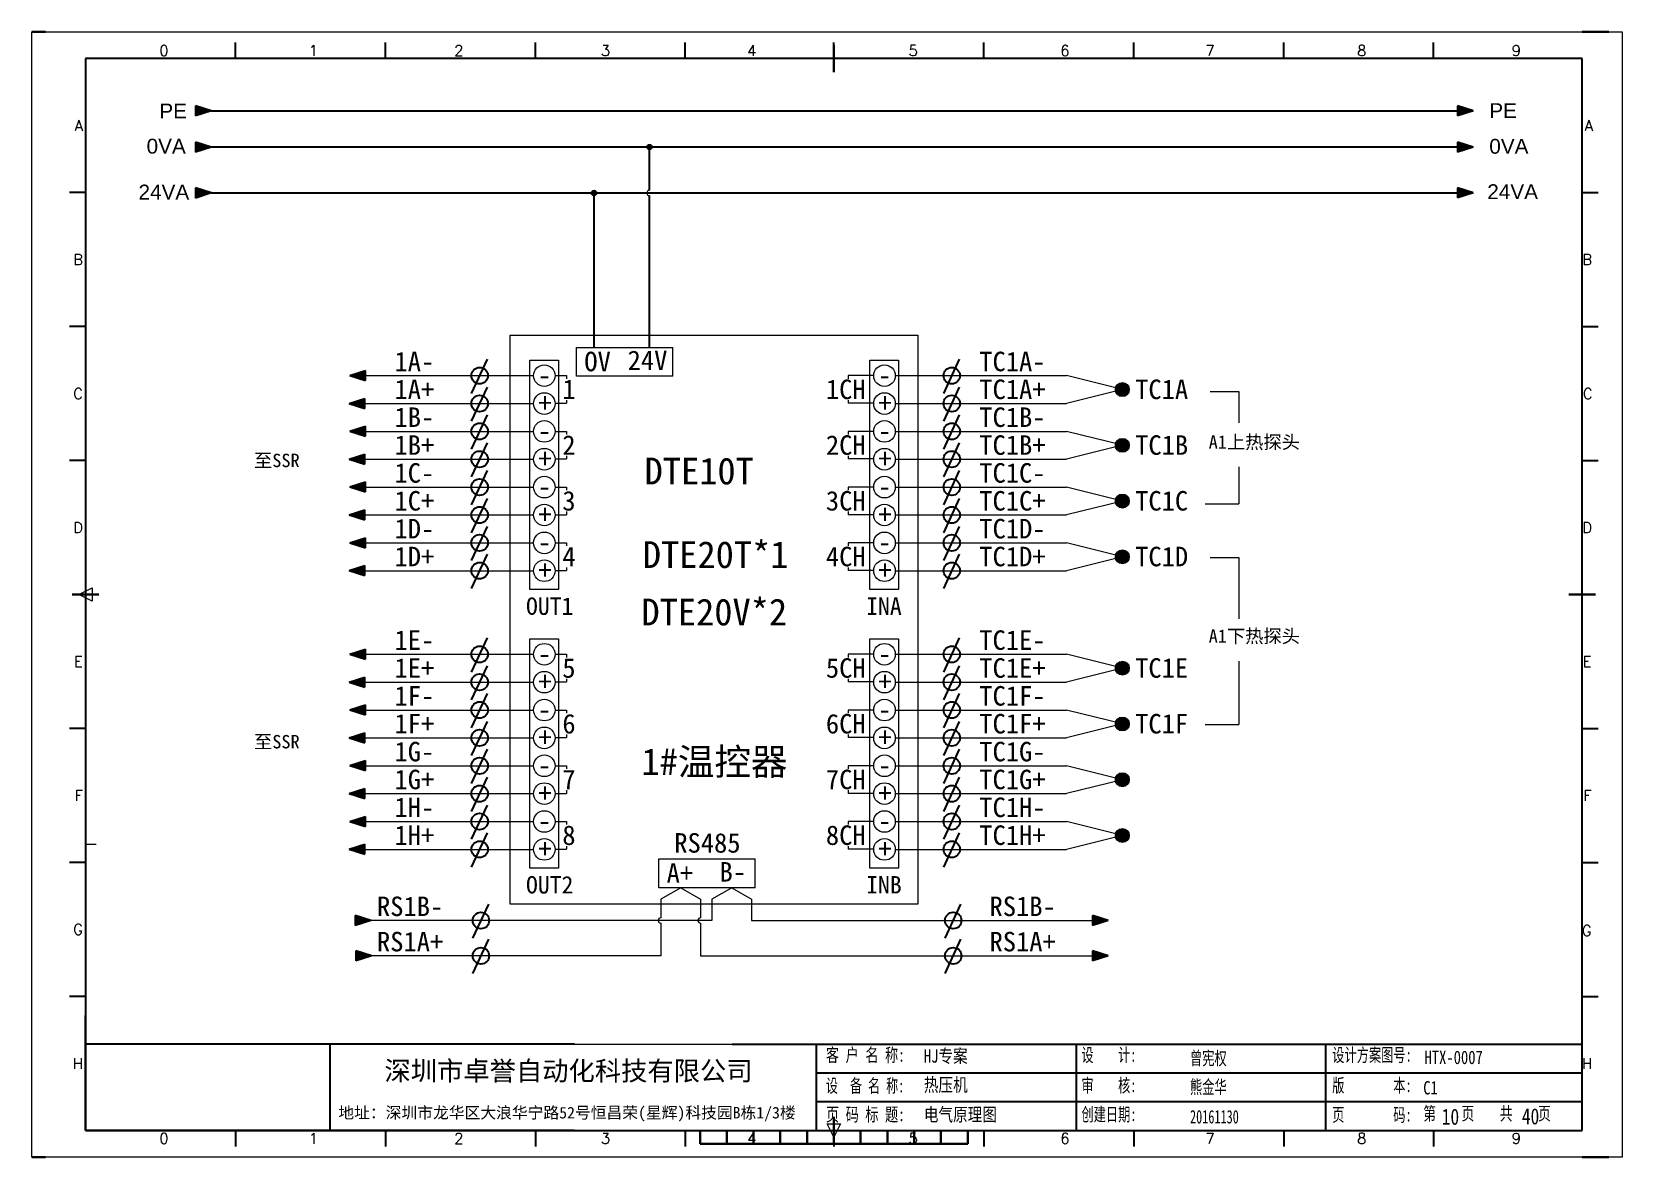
# Model space of a CAD drawing. Extents: x 35123 to 43919, y -4314 to -326.
# Drawn here: x 35597.2 to 35894.2, y -3263.9 to -3053.9 of the extents above; entities that cross this region are included whole.
import ezdxf
from ezdxf.enums import TextEntityAlignment as Align

# ---------------------------------------------------------------- set-up
doc = ezdxf.new("R2010")
doc.units = 0
doc.header["$MEASUREMENT"] = 0
doc.layers.add('AE_BOR', color=1, linetype='Continuous')
doc.layers.add('MISC', color=2, linetype='Continuous')
doc.styles.add('Standard0.67', font='', dxfattribs={"width": 0.67})
doc.styles.add('Standard_0.8', font='SimSun.ttf', dxfattribs={"width": 0.8})
doc.styles.add('WD', font='romans.shx', dxfattribs={"bigfont": 'gbcbig.shx'})
doc.styles.add('宋', font='SimSun.ttf', dxfattribs={"width": 0.7})
doc.styles.add('样式 0', font='')
doc.styles.add('样式 8', font='arial.ttf')
doc.styles.get('Standard0.67').set_extended_font_data('FangSong_GB2312')
doc.styles.get('样式 0').set_extended_font_data('KaiTi_GB2312')

# ---------------------------------------------------------------- blocks, each defined once
blk = doc.blocks.new('gb_a2_a')
for p, q in [((584, 410), (25, 410)), ((25, 410), (25, 10)), ((584, 10), (584, 410)), ((25, 10), (584, 10))]:
    blk.add_line(p, q)
at = {"lineweight": 9, "ltscale": 0.1}
blk.add_line((25, 116.86), (29, 116.86), dxfattribs=at)
at = {"layer": 'AE_BOR', "lineweight": 30}
for p, q in [((10, 420), (4.93, 420)), ((594, 420), (584, 420)), ((4.93, 0), (10, 0)), ((594, 0), (584, 0))]:
    blk.add_line(p, q, dxfattribs=at)
at = {"layer": 'AE_BOR', "color": 1, "lineweight": 15}
for p, q in [((4.93, 420), (598.93, 420)), ((4.93, 0), (4.93, 420)), ((598.93, 420), (598.93, 0)), ((22.5, 210), (27.5, 212.5)), ((27.5, 207.5), (22.5, 210)), ((27.5, 212.5), (27.5, 207.5)), ((304.5, 7.5), (302, 12.5)), ((302, 12.5), (307, 12.5)), ((307, 12.5), (304.5, 7.5)), ((598.93, 0), (4.93, 0))]:
    blk.add_line(p, q, dxfattribs=at)
at = {"layer": 'AE_BOR'}
for p, q in [((81, 410), (81, 416)), ((137, 410), (137, 416)), ((193, 410), (193, 416)), ((249, 410), (249, 416)), ((304.5, 410), (304.5, 416)), ((360.5, 410), (360.5, 416)), ((416.5, 410), (416.5, 416)), ((472.5, 410), (472.5, 416)), ((528.5, 410), (528.5, 416)), ((25, 360), (19, 360)), ((584, 360), (590, 360)), ((25, 310), (19, 310)), ((584, 310), (590, 310)), ((25, 260), (19, 260)), ((584, 260), (590, 260)), ((25, 160), (19, 160)), ((584, 160), (590, 160)), ((25, 110), (19, 110)), ((584, 110), (590, 110)), ((25, 60), (19, 60)), ((584, 60), (590, 60)), ((81, 10), (81, 4)), ((137, 10), (137, 4)), ((193, 10), (193, 4)), ((249, 10), (249, 4)), ((304.5, 10), (304.5, 4)), ((360.5, 10), (360.5, 4)), ((416.5, 10), (416.5, 4)), ((472.5, 10), (472.5, 4)), ((528.5, 10), (528.5, 4))]:
    blk.add_line(p, q, dxfattribs=at)
at = {"layer": 'AE_BOR', "color": 2, "lineweight": 30}
for p, q in [((304.5, 405), (304.5, 415)), ((20, 210), (30, 210)), ((579, 210), (589, 210)), ((304.5, 10), (304.5, 15)), ((304.5, 15), (304.5, 5)), ((254.5, 5), (254.5, 10)), ((264.5, 5), (264.5, 10)), ((274.5, 5), (274.5, 10)), ((284.5, 5), (284.5, 10)), ((294.5, 5), (294.5, 10)), ((304.5, 10), (304.5, 5)), ((314.5, 5), (314.5, 10)), ((324.5, 5), (324.5, 10)), ((334.5, 5), (334.5, 10)), ((344.5, 5), (344.5, 10)), ((354.5, 5), (354.5, 10)), ((254.5, 5), (354.5, 5))]:
    blk.add_line(p, q, dxfattribs=at)
at = {"layer": 'AE_BOR', "style": 'WD'}
for s, p in [('0', (54.27, 411)), ('1', (110.12, 411)), ('2', (164.42, 411)), ('3', (219.22, 411)), ('4', (273.82, 411)), ('5', (334.12, 411)), ('6', (390.81, 411)), ('7', (445.01, 411)), ('8', (501.67, 411)), ('9', (559.4, 411)), ('0', (54.27, 5)), ('1', (110.12, 5)), ('2', (164.42, 5)), ('3', (219.22, 5)), ('4', (273.82, 5)), ('5', (334.12, 5)), ('6', (390.81, 5)), ('7', (445.01, 5)), ('8', (501.67, 5)), ('9', (559.4, 5))]:
    blk.add_text(s, height=4, dxfattribs=at).set_placement(p, align=Align.CENTER)
for s, p in [('A', (24, 385)), ('A', (588.05, 385)), ('B', (24, 335)), ('B', (587.67, 335)), ('C', (24, 285)), ('C', (587.86, 285)), ('D', (24, 235)), ('D', (587.67, 235)), ('E', (24, 185)), ('E', (587.48, 185)), ('F', (24, 135)), ('F', (587.48, 135)), ('F', (587.48, 135)), ('G', (24, 85)), ('G', (587.48, 84.56)), ('H', (24, 35)), ('H', (587.67, 35))]:
    blk.add_text(s, height=4, dxfattribs=at).set_placement(p, align=Align.MIDDLE_RIGHT)

msp = doc.modelspace()

# ---------------------------------------------------------------- hatches: boundary and pattern name
for points in [[(35630.681, -3075.379), (35627.763, -3074.443), (35627.763, -3076.314)], [(35866.385, -3075.375), (35863.467, -3074.439), (35863.467, -3076.31)], [(35630.681, -3083.944), (35627.763, -3083.009), (35627.763, -3084.88)], [(35866.385, -3083.94), (35863.467, -3083.005), (35863.467, -3084.876)], [(35656.605, -3118.005), (35659.524, -3118.94), (35659.524, -3117.07)], [(35656.45, -3123.205), (35659.368, -3124.14), (35659.368, -3122.27)], [(35656.605, -3128.405), (35659.524, -3129.34), (35659.524, -3127.47)], [(35656.45, -3133.605), (35659.368, -3134.54), (35659.368, -3132.67)], [(35656.605, -3138.805), (35659.524, -3139.74), (35659.524, -3137.87)], [(35656.45, -3144.005), (35659.368, -3144.94), (35659.368, -3143.07)], [(35656.605, -3149.205), (35659.524, -3150.14), (35659.524, -3148.27)], [(35656.45, -3154.405), (35659.368, -3155.34), (35659.368, -3153.47)], [(35656.605, -3170.005), (35659.524, -3170.94), (35659.524, -3169.07)], [(35656.45, -3175.205), (35659.368, -3176.14), (35659.368, -3174.27)], [(35656.605, -3180.405), (35659.524, -3181.34), (35659.524, -3179.47)], [(35656.45, -3185.605), (35659.368, -3186.54), (35659.368, -3184.67)], [(35656.605, -3190.805), (35659.524, -3191.74), (35659.524, -3189.87)], [(35656.45, -3196.005), (35659.368, -3196.94), (35659.368, -3195.07)], [(35656.605, -3201.205), (35659.524, -3202.14), (35659.524, -3200.27)], [(35656.45, -3206.405), (35659.368, -3207.34), (35659.368, -3205.47)], [(35660.496, -3219.713), (35657.577, -3218.777), (35657.577, -3220.648)], [(35798.208, -3219.713), (35795.289, -3218.777), (35795.289, -3220.648)], [(35660.606, -3226.298), (35657.688, -3225.363), (35657.688, -3227.234)], [(35798.208, -3226.294), (35795.289, -3225.359), (35795.289, -3227.229)]]:
    msp.add_hatch(color=0).paths.add_polyline_path(points)
at = {"lineweight": 0}
h = msp.add_hatch(color=0, dxfattribs=at)
edge = h.paths.add_edge_path()
edge.add_arc((35712.545, -3075.375), 0.5, 0, 360)
h = msp.add_hatch(color=0, dxfattribs=at)
edge = h.paths.add_edge_path()
edge.add_arc((35702.188, -3083.94), 0.5, 0, 360)
h = msp.add_hatch(color=0, dxfattribs=at)
edge = h.paths.add_edge_path()
edge.add_arc((35800.852, -3120.63), 1.3, 0, 360)
h = msp.add_hatch(color=0, dxfattribs=at)
edge = h.paths.add_edge_path()
edge.add_arc((35800.852, -3131.03), 1.3, 0, 360)
h = msp.add_hatch(color=0, dxfattribs=at)
edge = h.paths.add_edge_path()
edge.add_arc((35800.852, -3141.43), 1.3, 0, 360)
h = msp.add_hatch(color=0, dxfattribs=at)
edge = h.paths.add_edge_path()
edge.add_arc((35800.852, -3151.83), 1.3, 0, 360)
h = msp.add_hatch(color=0, dxfattribs=at)
edge = h.paths.add_edge_path()
edge.add_arc((35800.852, -3172.63), 1.3, 0, 360)
h = msp.add_hatch(color=0, dxfattribs=at)
edge = h.paths.add_edge_path()
edge.add_arc((35800.852, -3183.03), 1.3, 0, 360)
h = msp.add_hatch(color=0, dxfattribs=at)
edge = h.paths.add_edge_path()
edge.add_arc((35800.852, -3193.43), 1.3, 0, 360)
h = msp.add_hatch(color=0, dxfattribs=at)
edge = h.paths.add_edge_path()
edge.add_arc((35800.852, -3203.83), 1.3, 0, 360)
at = {"layer": 'MISC'}
for points in [[(35630.681, -3068.614), (35627.763, -3067.679), (35627.763, -3069.549)], [(35866.385, -3068.61), (35863.467, -3067.675), (35863.467, -3069.545)]]:
    msp.add_hatch(color=0, dxfattribs=at).paths.add_polyline_path(points)

# ---------------------------------------------------------------- linework, layer by layer
at = {"color": 0}
for p, q in [((35630.681, -3075.379), (35627.763, -3074.443)), ((35627.763, -3074.443), (35627.763, -3076.314)), ((35630.681, -3075.379), (35627.763, -3076.314)), ((35866.385, -3075.375), (35630.669, -3075.375)), ((35866.385, -3075.375), (35863.467, -3074.439)), ((35863.467, -3074.439), (35863.467, -3076.31)), ((35866.385, -3075.375), (35863.467, -3076.31)), ((35630.681, -3083.944), (35627.763, -3083.009)), ((35627.763, -3083.009), (35627.763, -3084.88)), ((35630.681, -3083.944), (35627.763, -3084.88)), ((35630.669, -3083.94), (35866.385, -3083.94)), ((35866.385, -3083.94), (35863.467, -3083.005)), ((35863.467, -3083.005), (35863.467, -3084.876)), ((35866.385, -3083.94), (35863.467, -3084.876)), ((35679.321, -3121.342), (35682.274, -3114.954)), ((35767.505, -3121.342), (35770.457, -3114.954)), ((35656.605, -3118.005), (35659.524, -3117.07)), ((35656.605, -3118.005), (35659.524, -3118.94)), ((35659.524, -3118.94), (35659.524, -3117.07)), ((35679.321, -3126.542), (35682.274, -3120.154)), ((35767.505, -3126.542), (35770.457, -3120.154)), ((35656.45, -3123.205), (35659.368, -3122.27)), ((35656.45, -3123.205), (35659.368, -3124.14)), ((35659.368, -3124.14), (35659.368, -3122.27)), ((35679.321, -3131.742), (35682.274, -3125.354)), ((35767.505, -3131.742), (35770.457, -3125.354)), ((35656.605, -3128.405), (35659.524, -3127.47)), ((35656.605, -3128.405), (35659.524, -3129.34)), ((35659.524, -3129.34), (35659.524, -3127.47)), ((35656.45, -3133.605), (35659.368, -3132.67)), ((35659.368, -3134.54), (35659.368, -3132.67)), ((35679.321, -3136.942), (35682.274, -3130.554)), ((35767.505, -3136.942), (35770.457, -3130.554)), ((35656.45, -3133.605), (35659.368, -3134.54)), ((35679.321, -3142.142), (35682.274, -3135.754)), ((35767.505, -3142.142), (35770.457, -3135.754)), ((35656.605, -3138.805), (35659.524, -3137.87)), ((35656.605, -3138.805), (35659.524, -3139.74)), ((35659.524, -3139.74), (35659.524, -3137.87)), ((35679.321, -3147.342), (35682.274, -3140.954)), ((35767.505, -3147.342), (35770.457, -3140.954)), ((35656.45, -3144.005), (35659.368, -3143.07)), ((35656.45, -3144.005), (35659.368, -3144.94)), ((35659.368, -3144.94), (35659.368, -3143.07)), ((35679.321, -3152.542), (35682.274, -3146.154)), ((35767.505, -3152.542), (35770.457, -3146.154)), ((35656.605, -3149.205), (35659.524, -3148.27)), ((35656.605, -3149.205), (35659.524, -3150.14)), ((35659.524, -3150.14), (35659.524, -3148.27)), ((35656.45, -3154.405), (35659.368, -3153.47)), ((35659.368, -3155.34), (35659.368, -3153.47)), ((35679.321, -3157.742), (35682.274, -3151.354)), ((35767.505, -3157.742), (35770.457, -3151.354)), ((35656.45, -3154.405), (35659.368, -3155.34)), ((35679.321, -3173.342), (35682.274, -3166.954)), ((35767.505, -3173.342), (35770.457, -3166.954)), ((35656.605, -3170.005), (35659.524, -3169.07)), ((35656.605, -3170.005), (35659.524, -3170.94)), ((35659.524, -3170.94), (35659.524, -3169.07)), ((35656.45, -3175.205), (35659.368, -3174.27)), ((35659.368, -3176.14), (35659.368, -3174.27)), ((35679.321, -3178.542), (35682.274, -3172.154)), ((35767.505, -3178.542), (35770.457, -3172.154)), ((35656.45, -3175.205), (35659.368, -3176.14)), ((35679.321, -3183.742), (35682.274, -3177.354)), ((35767.505, -3183.742), (35770.457, -3177.354)), ((35656.605, -3180.405), (35659.524, -3179.47)), ((35656.605, -3180.405), (35659.524, -3181.34)), ((35659.524, -3181.34), (35659.524, -3179.47)), ((35679.321, -3188.942), (35682.274, -3182.554)), ((35767.505, -3188.942), (35770.457, -3182.554)), ((35656.45, -3185.605), (35659.368, -3184.67)), ((35656.45, -3185.605), (35659.368, -3186.54)), ((35659.368, -3186.54), (35659.368, -3184.67)), ((35679.321, -3194.142), (35682.274, -3187.754)), ((35767.505, -3194.142), (35770.457, -3187.754)), ((35656.605, -3190.805), (35659.524, -3189.87)), ((35656.605, -3190.805), (35659.524, -3191.74)), ((35659.524, -3191.74), (35659.524, -3189.87)), ((35656.45, -3196.005), (35659.368, -3195.07)), ((35659.368, -3196.94), (35659.368, -3195.07)), ((35679.321, -3199.342), (35682.274, -3192.954)), ((35767.505, -3199.342), (35770.457, -3192.954)), ((35656.45, -3196.005), (35659.368, -3196.94)), ((35679.321, -3204.542), (35682.274, -3198.154)), ((35767.505, -3204.542), (35770.457, -3198.154)), ((35656.605, -3201.205), (35659.524, -3200.27)), ((35656.605, -3201.205), (35659.524, -3202.14)), ((35659.524, -3202.14), (35659.524, -3200.27)), ((35679.321, -3209.742), (35682.274, -3203.354)), ((35767.505, -3209.742), (35770.457, -3203.354)), ((35656.45, -3206.405), (35659.368, -3205.47)), ((35656.45, -3206.405), (35659.368, -3207.34)), ((35659.368, -3207.34), (35659.368, -3205.47)), ((35660.496, -3219.713), (35657.577, -3218.777)), ((35657.577, -3218.777), (35657.577, -3220.648)), ((35679.566, -3223.021), (35682.518, -3216.633)), ((35767.759, -3223.021), (35770.712, -3216.633)), ((35798.208, -3219.713), (35795.289, -3218.777)), ((35795.289, -3218.777), (35795.289, -3220.648)), ((35660.496, -3219.713), (35657.577, -3220.648)), ((35798.208, -3219.713), (35795.289, -3220.648)), ((35660.606, -3226.298), (35657.688, -3225.363)), ((35657.688, -3225.363), (35657.688, -3227.234)), ((35679.566, -3229.606), (35682.518, -3223.219)), ((35767.759, -3229.606), (35770.712, -3223.219)), ((35798.208, -3226.294), (35795.289, -3225.359)), ((35795.289, -3225.359), (35795.289, -3227.229)), ((35660.606, -3226.298), (35657.688, -3227.234)), ((35798.208, -3226.294), (35795.289, -3227.229))]:
    msp.add_line(p, q, dxfattribs=at)
at = {"color": 0, "ltscale": 2}
for p, q in [((35712.545, -3083.44), (35712.545, -3075.375)), ((35702.188, -3112.768), (35702.188, -3083.94)), ((35712.545, -3112.768), (35712.545, -3084.44))]:
    msp.add_line(p, q, dxfattribs=at)
at = {"color": 0, "lineweight": 0}
for p, q in [((35686.555, -3110.48), (35762.676, -3110.48)), ((35686.555, -3216.628), (35686.555, -3110.48)), ((35762.676, -3110.48), (35762.676, -3216.628)), ((35690.173, -3115.112), (35695.55, -3115.112)), ((35690.173, -3157.923), (35690.173, -3115.112)), ((35695.55, -3115.112), (35695.55, -3157.923)), ((35698.918, -3118.146), (35698.918, -3112.768)), ((35698.918, -3112.768), (35716.918, -3112.768)), ((35716.918, -3118.146), (35716.918, -3112.768)), ((35753.7, -3115.112), (35759.077, -3115.112)), ((35753.7, -3157.923), (35753.7, -3115.112)), ((35759.077, -3115.112), (35759.077, -3157.923)), ((35656.683, -3118.03), (35690.892, -3118.03)), ((35694.931, -3118.03), (35697.069, -3118.03)), ((35697.069, -3118.03), (35697.069, -3118.596)), ((35716.918, -3118.146), (35698.918, -3118.146)), ((35754.419, -3118.03), (35749.681, -3118.03)), ((35749.681, -3118.03), (35749.681, -3118.596)), ((35758.458, -3118.03), (35790.452, -3118.03)), ((35800.852, -3120.63), (35790.452, -3118.03)), ((35800.852, -3120.63), (35790.452, -3123.23)), ((35817.245, -3120.961), (35822.601, -3120.961)), ((35822.601, -3120.961), (35822.601, -3126.82)), ((35656.527, -3123.23), (35690.892, -3123.23)), ((35694.931, -3123.175), (35697.069, -3123.175)), ((35697.069, -3122.608), (35697.069, -3123.175)), ((35749.681, -3122.608), (35749.681, -3123.175)), ((35754.42, -3123.175), (35749.681, -3123.175)), ((35758.458, -3123.23), (35790.452, -3123.23)), ((35656.683, -3128.43), (35690.892, -3128.43)), ((35694.931, -3128.43), (35697.069, -3128.43)), ((35697.069, -3128.43), (35697.069, -3128.996)), ((35754.419, -3128.43), (35749.681, -3128.43)), ((35749.681, -3128.43), (35749.681, -3128.996)), ((35758.458, -3128.43), (35790.452, -3128.43)), ((35800.852, -3131.03), (35790.452, -3128.43)), ((35697.069, -3133.008), (35697.069, -3133.575)), ((35749.681, -3133.008), (35749.681, -3133.575)), ((35800.852, -3131.03), (35790.452, -3133.63)), ((35656.527, -3133.63), (35690.892, -3133.63)), ((35694.931, -3133.575), (35697.069, -3133.575)), ((35754.42, -3133.575), (35749.681, -3133.575)), ((35758.458, -3133.63), (35790.452, -3133.63)), ((35822.601, -3135.047), (35822.601, -3141.975)), ((35656.683, -3138.83), (35690.892, -3138.83)), ((35694.931, -3138.83), (35697.069, -3138.83)), ((35697.069, -3138.83), (35697.069, -3139.396)), ((35754.419, -3138.83), (35749.681, -3138.83)), ((35749.681, -3138.83), (35749.681, -3139.396)), ((35758.458, -3138.83), (35790.452, -3138.83)), ((35800.852, -3141.43), (35790.452, -3138.83)), ((35800.852, -3141.43), (35790.452, -3144.03)), ((35816.292, -3141.975), (35822.601, -3141.975)), ((35656.527, -3144.03), (35690.892, -3144.03)), ((35694.931, -3143.975), (35697.069, -3143.975)), ((35697.069, -3143.408), (35697.069, -3143.975)), ((35749.681, -3143.408), (35749.681, -3143.975)), ((35754.42, -3143.975), (35749.681, -3143.975)), ((35758.458, -3144.03), (35790.452, -3144.03)), ((35656.683, -3149.23), (35690.892, -3149.23)), ((35694.931, -3149.23), (35697.069, -3149.23)), ((35697.069, -3149.23), (35697.069, -3149.796)), ((35754.419, -3149.23), (35749.681, -3149.23)), ((35749.681, -3149.23), (35749.681, -3149.796)), ((35758.458, -3149.23), (35790.452, -3149.23)), ((35800.852, -3151.83), (35790.452, -3149.23)), ((35697.069, -3153.808), (35697.069, -3154.375)), ((35749.681, -3153.808), (35749.681, -3154.375)), ((35800.852, -3151.83), (35790.452, -3154.43)), ((35817.245, -3151.941), (35822.601, -3151.941)), ((35822.601, -3151.941), (35822.601, -3163.39)), ((35656.527, -3154.43), (35690.892, -3154.43)), ((35694.931, -3154.375), (35697.069, -3154.375)), ((35754.42, -3154.375), (35749.681, -3154.375)), ((35758.458, -3154.43), (35790.452, -3154.43)), ((35695.55, -3157.923), (35690.173, -3157.923)), ((35759.077, -3157.923), (35753.7, -3157.923)), ((35690.173, -3167.112), (35695.55, -3167.112)), ((35690.173, -3209.923), (35690.173, -3167.112)), ((35695.55, -3167.112), (35695.55, -3209.923)), ((35753.7, -3167.112), (35759.077, -3167.112)), ((35753.7, -3209.923), (35753.7, -3167.112)), ((35759.077, -3167.112), (35759.077, -3209.923)), ((35656.683, -3170.03), (35690.892, -3170.03)), ((35694.931, -3170.03), (35697.069, -3170.03)), ((35697.069, -3170.03), (35697.069, -3170.596)), ((35754.419, -3170.03), (35749.681, -3170.03)), ((35749.681, -3170.03), (35749.681, -3170.596)), ((35758.458, -3170.03), (35790.452, -3170.03)), ((35800.852, -3172.63), (35790.452, -3170.03)), ((35822.601, -3171.319), (35822.601, -3183.118)), ((35697.069, -3174.608), (35697.069, -3175.175)), ((35749.681, -3174.608), (35749.681, -3175.175)), ((35800.852, -3172.63), (35790.452, -3175.23)), ((35656.527, -3175.23), (35690.892, -3175.23)), ((35694.931, -3175.175), (35697.069, -3175.175)), ((35754.42, -3175.175), (35749.681, -3175.175)), ((35758.458, -3175.23), (35790.452, -3175.23)), ((35656.683, -3180.43), (35690.892, -3180.43)), ((35694.931, -3180.43), (35697.069, -3180.43)), ((35697.069, -3180.43), (35697.069, -3180.996)), ((35754.419, -3180.43), (35749.681, -3180.43)), ((35749.681, -3180.43), (35749.681, -3180.996)), ((35758.458, -3180.43), (35790.452, -3180.43)), ((35800.852, -3183.03), (35790.452, -3180.43)), ((35800.852, -3183.03), (35790.452, -3185.63)), ((35816.292, -3183.118), (35822.601, -3183.118)), ((35656.527, -3185.63), (35690.892, -3185.63)), ((35694.931, -3185.575), (35697.069, -3185.575)), ((35697.069, -3185.008), (35697.069, -3185.575)), ((35749.681, -3185.008), (35749.681, -3185.575)), ((35754.42, -3185.575), (35749.681, -3185.575)), ((35758.458, -3185.63), (35790.452, -3185.63)), ((35656.683, -3190.83), (35690.892, -3190.83)), ((35694.931, -3190.83), (35697.069, -3190.83)), ((35697.069, -3190.83), (35697.069, -3191.396)), ((35754.419, -3190.83), (35749.681, -3190.83)), ((35749.681, -3190.83), (35749.681, -3191.396)), ((35758.458, -3190.83), (35790.452, -3190.83)), ((35800.852, -3193.43), (35790.452, -3190.83)), ((35697.069, -3195.408), (35697.069, -3195.975)), ((35749.681, -3195.408), (35749.681, -3195.975)), ((35800.852, -3193.43), (35790.452, -3196.03)), ((35656.527, -3196.03), (35690.892, -3196.03)), ((35694.931, -3195.975), (35697.069, -3195.975)), ((35754.42, -3195.975), (35749.681, -3195.975)), ((35758.458, -3196.03), (35790.452, -3196.03)), ((35656.683, -3201.23), (35690.892, -3201.23)), ((35694.931, -3201.23), (35697.069, -3201.23)), ((35697.069, -3201.23), (35697.069, -3201.796)), ((35754.419, -3201.23), (35749.681, -3201.23)), ((35749.681, -3201.23), (35749.681, -3201.796)), ((35758.458, -3201.23), (35790.452, -3201.23)), ((35800.852, -3203.83), (35790.452, -3201.23)), ((35800.852, -3203.83), (35790.452, -3206.43)), ((35656.527, -3206.43), (35690.892, -3206.43)), ((35694.931, -3206.375), (35697.069, -3206.375)), ((35697.069, -3205.808), (35697.069, -3206.375)), ((35749.681, -3205.808), (35749.681, -3206.375)), ((35754.42, -3206.375), (35749.681, -3206.375)), ((35758.458, -3206.43), (35790.452, -3206.43)), ((35695.55, -3209.923), (35690.173, -3209.923)), ((35714.292, -3213.604), (35714.292, -3208.227)), ((35714.292, -3208.227), (35732.292, -3208.227)), ((35732.292, -3213.604), (35732.292, -3208.227)), ((35759.077, -3209.923), (35753.7, -3209.923)), ((35732.292, -3213.604), (35714.292, -3213.604)), ((35718.388, -3213.604), (35714.672, -3215.701)), ((35714.672, -3215.701), (35714.672, -3219.209)), ((35718.388, -3213.604), (35722.105, -3215.701)), ((35722.105, -3215.701), (35722.105, -3219.209)), ((35727.899, -3213.604), (35724.182, -3215.701)), ((35724.182, -3215.701), (35724.182, -3219.709)), ((35727.899, -3213.604), (35731.615, -3215.701)), ((35731.615, -3215.701), (35731.615, -3219.709)), ((35762.676, -3216.628), (35686.555, -3216.628)), ((35724.182, -3219.709), (35660.496, -3219.709)), ((35714.672, -3220.209), (35714.672, -3226.294)), ((35722.105, -3220.209), (35722.105, -3226.294)), ((35731.615, -3219.709), (35798.208, -3219.709)), ((35714.672, -3226.294), (35660.496, -3226.294)), ((35722.105, -3226.294), (35798.208, -3226.294))]:
    msp.add_line(p, q, dxfattribs=at)
at = {"ltscale": 2}
for p, q in [((35607.232, -3258.87), (35607.232, -3237.423)), ((35886.732, -3258.87), (35886.732, -3237.423)), ((35698.537, -3242.785), (35607.232, -3242.785)), ((35727.999, -3242.785), (35886.732, -3242.785)), ((35743.697, -3242.785), (35743.697, -3258.87)), ((35792.263, -3258.87), (35792.263, -3242.785)), ((35838.843, -3258.87), (35838.843, -3242.785)), ((35698.537, -3258.87), (35607.232, -3258.87)), ((35856.734, -3258.87), (35886.732, -3258.87))]:
    msp.add_line(p, q, dxfattribs=at)
for p, q in [((35652.885, -3242.785), (35652.885, -3258.87)), ((35743.697, -3248.146), (35787.949, -3248.146)), ((35787.949, -3248.146), (35856.734, -3248.146)), ((35856.734, -3248.146), (35886.732, -3248.146)), ((35743.697, -3253.508), (35787.949, -3253.508)), ((35787.949, -3253.508), (35856.734, -3253.508)), ((35856.734, -3253.508), (35886.732, -3253.508)), ((35727.999, -3258.87), (35787.949, -3258.87)), ((35787.949, -3258.87), (35856.734, -3258.87))]:
    msp.add_line(p, q)
at = {"lineweight": 9, "ltscale": 0.1}
for p, q in [((35698.537, -3242.785), (35727.999, -3242.785)), ((35698.537, -3258.87), (35727.999, -3258.87)), ((35726.641, -3258.87), (35726.641, -3258.87)), ((35726.641, -3258.87), (35726.641, -3258.87))]:
    msp.add_line(p, q, dxfattribs=at)
at = {"color": 0, "lineweight": 0}
for centre, radius in [((35712.545, -3075.375), 0.5), ((35702.188, -3083.94), 0.5), ((35692.912, -3118.03), 2.02), ((35756.439, -3118.03), 2.02), ((35692.912, -3123.23), 2.02), ((35756.439, -3123.23), 2.02), ((35800.852, -3120.63), 1.3), ((35692.912, -3128.43), 2.02), ((35756.439, -3128.43), 2.02), ((35800.852, -3131.03), 1.3), ((35692.912, -3133.63), 2.02), ((35756.439, -3133.63), 2.02), ((35692.912, -3138.83), 2.02), ((35756.439, -3138.83), 2.02), ((35692.912, -3144.03), 2.02), ((35756.439, -3144.03), 2.02), ((35800.852, -3141.43), 1.3), ((35692.912, -3149.23), 2.02), ((35756.439, -3149.23), 2.02), ((35800.852, -3151.83), 1.3), ((35692.912, -3154.43), 2.02), ((35756.439, -3154.43), 2.02), ((35692.912, -3170.03), 2.02), ((35756.439, -3170.03), 2.02), ((35800.852, -3172.63), 1.3), ((35692.912, -3175.23), 2.02), ((35756.439, -3175.23), 2.02), ((35692.912, -3180.43), 2.02), ((35756.439, -3180.43), 2.02), ((35692.912, -3185.63), 2.02), ((35756.439, -3185.63), 2.02), ((35800.852, -3183.03), 1.3), ((35692.912, -3190.83), 2.02), ((35756.439, -3190.83), 2.02), ((35800.852, -3193.43), 1.3), ((35692.912, -3196.03), 2.02), ((35756.439, -3196.03), 2.02), ((35692.912, -3201.23), 2.02), ((35756.439, -3201.23), 2.02), ((35692.912, -3206.43), 2.02), ((35756.439, -3206.43), 2.02), ((35800.852, -3203.83), 1.3)]:
    msp.add_circle(centre, radius, dxfattribs=at)
at = {"color": 0}
for centre in [(35680.825, -3118.03), (35769.009, -3118.03), (35680.825, -3123.23), (35769.009, -3123.23), (35680.825, -3128.43), (35769.009, -3128.43), (35680.825, -3133.63), (35769.009, -3133.63), (35680.825, -3138.83), (35769.009, -3138.83), (35680.825, -3144.03), (35769.009, -3144.03), (35680.825, -3149.23), (35769.009, -3149.23), (35680.825, -3154.43), (35769.009, -3154.43), (35680.825, -3170.03), (35769.009, -3170.03), (35680.825, -3175.23), (35769.009, -3175.23), (35680.825, -3180.43), (35769.009, -3180.43), (35680.825, -3185.63), (35769.009, -3185.63), (35680.825, -3190.83), (35769.009, -3190.83), (35680.825, -3196.03), (35769.009, -3196.03), (35680.825, -3201.23), (35769.009, -3201.23), (35680.825, -3206.43), (35769.009, -3206.43), (35681.07, -3219.709), (35769.263, -3219.709), (35681.07, -3226.294), (35769.263, -3226.294)]:
    msp.add_circle(centre, 1.538, dxfattribs=at)
at = {"color": 0, "lineweight": 0}
for centre in [(35712.545, -3083.94), (35714.672, -3219.709), (35722.105, -3219.709)]:
    msp.add_arc(centre, 0.5, 90, 270, dxfattribs=at)
at = {"layer": 'MISC', "color": 0}
for p, q in [((35630.681, -3068.614), (35627.763, -3067.679)), ((35627.763, -3067.679), (35627.763, -3069.549)), ((35866.385, -3068.61), (35863.467, -3067.675)), ((35863.467, -3067.675), (35863.467, -3069.545)), ((35630.681, -3068.614), (35627.763, -3069.549)), ((35630.681, -3068.61), (35866.385, -3068.61)), ((35866.385, -3068.61), (35863.467, -3069.545))]:
    msp.add_line(p, q, dxfattribs=at)

# ---------------------------------------------------------------- block references
at = {"xscale": 0.5, "yscale": 0.5, "zscale": 0.5}
msp.add_blockref('gb_a2_a', (35594.732, -3263.87), dxfattribs=at)

# ---------------------------------------------------------------- texts
at = {"color": 0, "char_height": 2.772, "attachment_point": 1, "style": '样式 8'}
for s, insert, width in [('0VA', (35618.636, -3073.824), 4.96666), ('0VA', (35869.38, -3073.842), 4.96666), ('24VA', (35617.124, -3082.387), 4.96666), ('24VA', (35869.005, -3082.318), 15.27425)]:
    msp.add_mtext(s, dxfattribs=dict(at, insert=insert, width=width))
at = {"color": 0, "lineweight": 0, "attachment_point": 1}
for s, insert, char_height, width in [('{\\fSimSun|b0|i0|c134|p2;A1上热探头}', (35816.982, -3129.163), 2.5, 22.18919), ('{\\fSimSun|b0|i0|c134|p2;至SSR}', (35638.701, -3132.601), 2.5, 16.90853), ('{\\fSimSun|b0|i0|c134|p2;DTE10T}', (35711.629, -3133.322), 5, 33.81706), ('{\\fSimSun|b0|i0|c134|p2;DTE20T*1}', (35711.303, -3148.924), 5, 33.81706), ('{\\fSimSun|b0|i0|c134|p2;OUT1}', (35689.49, -3159.416), 3.25, 9.25756), ('{\\fSimSun|b0|i0|c134|p2;DTE20V*2}', (35711.048, -3159.635), 5, 33.81706), ('{\\fSimSun|b0|i0|c134|p2;INA}', (35753.017, -3159.416), 3.25, 9.25756), ('{\\fSimSun|b0|i0|c134|p2;A1下热探头}', (35816.982, -3165.388), 2.5, 22.18919), ('{\\fSimSun|b0|i0|c134|p2;至SSR}', (35638.701, -3185.088), 2.5, 16.90853), ('{\\fSimSun|b0|i0|c134|p2;1#温控器}', (35711.048, -3187.576), 5, 33.81706), ('{\\fSimSun|b0|i0|c134|p2;OUT2}', (35689.49, -3211.416), 3.25, 9.25756), ('{\\fSimSun|b0|i0|c134|p2;INB}', (35753.017, -3211.416), 3.25, 9.25756)]:
    msp.add_mtext(s, dxfattribs=dict(at, insert=insert, char_height=char_height, width=width))
at = {"ltscale": 2, "attachment_point": 1}
for s, insert, char_height, width, style in [('{\\fSimSun|b0|i0|c134|p2;\\W0.72;客 户 名 称:}', (35745.501, -3243.553), 2.5, 16.24768, 'Standard0.67'), ('{\\fSimSun|b0|i0|c134|p2;设    计:}', (35793.215, -3243.553), 2.5, 12.03121, 'Standard0.67'), ('{\\fSimSun|b0|i0|c134|p2;设计方案图号:}', (35840.048, -3243.553), 2.5, 15.1644, 'Standard0.67'), ('HJ专案', (35763.788, -3243.727), 2.5, 33.90777, 'Standard_0.8'), ('{\\fSimSun|b0|i0|c134|p2;曾宪权}', (35813.492, -3244.155), 2.5, 12.03121, 'Standard0.67'), ('{\\f@SimSun|b0|i0|c134|p2;HTX-0007}', (35857.287, -3243.994), 2.5, 33.90777, 'Standard_0.8'), ('{\\fSimSun|b0|i0|c134|p2;\\W0.66;设  备 名 称:}', (35745.501, -3249.282), 2.5, 15.12342, 'Standard0.67'), ('{\\fSimSun|b0|i0|c134|p2;热压机}', (35763.788, -3249.115), 2.5, 33.90777, 'Standard_0.8'), ('{\\fSimSun|b0|i0|c134|p2;审    核:}', (35793.215, -3249.227), 2.5, 12.03121, 'Standard0.67'), ('{\\fSimSun|b0|i0|c134|p2;熊金华}', (35813.492, -3249.517), 2.5, 12.03121, 'Standard0.67'), ('{\\fSimSun|b0|i0|c134|p2;版        本:}', (35840.048, -3249.227), 2.5, 16.84978, 'Standard0.67'), ('C1', (35857.047, -3249.667), 2.5, 5.97175, 'Standard_0.8'), ('{\\fSimSun|b0|i0|c134|p2;\\W0.72;页 码 标 题:}', (35745.501, -3254.65), 2.5, 15.12342, 'Standard0.67'), ('{\\fSimSun|b0|i0|c134|p2;电气原理图}', (35763.788, -3254.663), 2.5, 33.90777, 'Standard_0.8'), ('{\\fSimSun|b0|i0|c134|p2;创建日期:}', (35793.215, -3254.634), 2.5, 12.03121, 'Standard0.67'), ('{\\fSimSun|b0|i0|c134|p2;20161130}', (35813.492, -3255.075), 2.5, 12.03121, 'Standard0.67'), ('{\\fSimSun|b0|i0|c134|p2;页        码:}', (35840.048, -3254.713), 2.5, 15.72579, 'Standard0.67'), ('第    页    共    页', (35857.045, -3254.468), 2.5, 33.90777, '宋'), ('10', (35860.492, -3254.824), 3, 3.76639, 'Standard_0.8'), ('40', (35875.451, -3254.748), 3, 3.76639, 'Standard_0.8')]:
    msp.add_mtext(s, dxfattribs=dict(at, insert=insert, char_height=char_height, width=width, style=style))
at = {"attachment_point": 7}
for s, insert, char_height, width in [('{\\fSimSun|b0|i0|c134|p2;深圳市卓誉自动化科技有限公司}', (35663.053, -3249.958), 3.6, 80.67766), ('{\\fSimSun|b0|i0|c134|p2;地址：深圳市龙华区大浪华宁路52号恒昌荣(星辉)科技园B栋1/3楼}', (35654.44, -3257.218), 2.16, 89.25675)]:
    msp.add_mtext(s, dxfattribs=dict(at, insert=insert, char_height=char_height, width=width))
at = {"layer": 'MISC', "color": 0, "attachment_point": 1}
for s, insert, char_height, width, style in [('PE', (35621.016, -3067.259), 2.772, 4.96666, '样式 8'), ('PE', (35869.38, -3067.189), 2.772, 4.96666, '样式 8'), ('{\\fNSimSun|b0|i0|c134|p49;1A-}', (35664.928, -3113.564), 3.64, 3.36355, '样式 0'), ('{\\fNSimSun|b0|i0|c134|p49;OV}', (35700.376, -3113.57), 3.64, 3.36355, '样式 0'), ('{\\fNSimSun|b0|i0|c134|p49;24V}', (35708.465, -3113.349), 3.64, 3.36355, '样式 0'), ('{\\fNSimSun|b0|i0|c134|p49;TC1A-}', (35774.134, -3113.564), 3.64, 3.36355, '样式 0'), ('{\\fNSimSun|b0|i0|c134|p49;-}', (35691.709, -3116.083), 3.64, 3.36355, '样式 0'), ('{\\fNSimSun|b0|i0|c134|p49;-}', (35755.236, -3116.083), 3.64, 3.36355, '样式 0'), ('{\\fNSimSun|b0|i0|c134|p49;1A+}', (35664.928, -3118.764), 3.64, 3.36355, '样式 0'), ('{\\fNSimSun|b0|i0|c134|p49;1}', (35696.273, -3118.764), 3.64, 3.36355, '样式 0'), ('{\\fNSimSun|b0|i0|c134|p49;1CH}', (35745.488, -3118.764), 3.64, 3.36355, '样式 0'), ('{\\fNSimSun|b0|i0|c134|p49;TC1A+}', (35774.134, -3118.764), 3.64, 3.36355, '样式 0'), ('{\\fNSimSun|b0|i0|c134|p49;TC1A}', (35803.241, -3118.764), 3.64, 3.36355, '样式 0'), ('{\\fNSimSun|b0|i0|c134|p49;1B-}', (35664.928, -3123.964), 3.64, 3.36355, '样式 0'), ('{\\fNSimSun|b0|i0|c134|p49;+}', (35691.783, -3121.283), 3.64, 3.36355, '样式 0'), ('{\\fNSimSun|b0|i0|c134|p49;+}', (35755.31, -3121.283), 3.64, 3.36355, '样式 0'), ('{\\fNSimSun|b0|i0|c134|p49;TC1B-}', (35774.134, -3123.964), 3.64, 3.36355, '样式 0'), ('{\\fNSimSun|b0|i0|c134|p49;1B+}', (35664.928, -3129.164), 3.64, 3.36355, '样式 0'), ('{\\fNSimSun|b0|i0|c134|p49;-}', (35691.709, -3126.483), 3.64, 3.36355, '样式 0'), ('{\\fNSimSun|b0|i0|c134|p49;2}', (35696.273, -3129.164), 3.64, 3.36355, '样式 0'), ('{\\fNSimSun|b0|i0|c134|p49;2CH}', (35745.488, -3129.164), 3.64, 3.36355, '样式 0'), ('{\\fNSimSun|b0|i0|c134|p49;-}', (35755.236, -3126.483), 3.64, 3.36355, '样式 0'), ('{\\fNSimSun|b0|i0|c134|p49;TC1B+}', (35774.134, -3129.164), 3.64, 3.36355, '样式 0'), ('{\\fNSimSun|b0|i0|c134|p49;TC1B}', (35803.241, -3129.164), 3.64, 3.36355, '样式 0'), ('{\\fNSimSun|b0|i0|c134|p49;+}', (35691.783, -3131.683), 3.64, 3.36355, '样式 0'), ('{\\fNSimSun|b0|i0|c134|p49;+}', (35755.31, -3131.683), 3.64, 3.36355, '样式 0'), ('{\\fNSimSun|b0|i0|c134|p49;1C-}', (35664.928, -3134.364), 3.64, 3.36355, '样式 0'), ('{\\fNSimSun|b0|i0|c134|p49;TC1C-}', (35774.134, -3134.364), 3.64, 3.36355, '样式 0'), ('{\\fNSimSun|b0|i0|c134|p49;-}', (35691.709, -3136.883), 3.64, 3.36355, '样式 0'), ('{\\fNSimSun|b0|i0|c134|p49;-}', (35755.236, -3136.883), 3.64, 3.36355, '样式 0'), ('{\\fNSimSun|b0|i0|c134|p49;1C+}', (35664.928, -3139.564), 3.64, 3.36355, '样式 0'), ('{\\fNSimSun|b0|i0|c134|p49;3}', (35696.273, -3139.564), 3.64, 3.36355, '样式 0'), ('{\\fNSimSun|b0|i0|c134|p49;3CH}', (35745.488, -3139.564), 3.64, 3.36355, '样式 0'), ('{\\fNSimSun|b0|i0|c134|p49;TC1C+}', (35774.134, -3139.564), 3.64, 3.36355, '样式 0'), ('{\\fNSimSun|b0|i0|c134|p49;TC1C}', (35803.241, -3139.564), 3.64, 3.36355, '样式 0'), ('{\\fNSimSun|b0|i0|c134|p49;1D-}', (35664.928, -3144.764), 3.64, 3.36355, '样式 0'), ('{\\fNSimSun|b0|i0|c134|p49;+}', (35691.783, -3142.083), 3.64, 3.36355, '样式 0'), ('{\\fNSimSun|b0|i0|c134|p49;+}', (35755.31, -3142.083), 3.64, 3.36355, '样式 0'), ('{\\fNSimSun|b0|i0|c134|p49;TC1D-}', (35774.134, -3144.764), 3.64, 3.36355, '样式 0'), ('{\\fNSimSun|b0|i0|c134|p49;1D+}', (35664.928, -3149.964), 3.64, 3.36355, '样式 0'), ('{\\fNSimSun|b0|i0|c134|p49;-}', (35691.709, -3147.283), 3.64, 3.36355, '样式 0'), ('{\\fNSimSun|b0|i0|c134|p49;4}', (35696.273, -3149.964), 3.64, 3.36355, '样式 0'), ('{\\fNSimSun|b0|i0|c134|p49;4CH}', (35745.488, -3149.964), 3.64, 3.36355, '样式 0'), ('{\\fNSimSun|b0|i0|c134|p49;-}', (35755.236, -3147.283), 3.64, 3.36355, '样式 0'), ('{\\fNSimSun|b0|i0|c134|p49;TC1D+}', (35774.134, -3149.964), 3.64, 3.36355, '样式 0'), ('{\\fNSimSun|b0|i0|c134|p49;TC1D}', (35803.241, -3149.964), 3.64, 3.36355, '样式 0'), ('{\\fNSimSun|b0|i0|c134|p49;+}', (35691.783, -3152.483), 3.64, 3.36355, '样式 0'), ('{\\fNSimSun|b0|i0|c134|p49;+}', (35755.31, -3152.483), 3.64, 3.36355, '样式 0'), ('{\\fNSimSun|b0|i0|c134|p49;1E-}', (35664.928, -3165.564), 3.64, 3.36355, '样式 0'), ('{\\fNSimSun|b0|i0|c134|p49;TC1E-}', (35774.134, -3165.564), 3.64, 3.36355, '样式 0'), ('{\\fNSimSun|b0|i0|c134|p49;1E+}', (35664.928, -3170.764), 3.64, 3.36355, '样式 0'), ('{\\fNSimSun|b0|i0|c134|p49;-}', (35691.709, -3168.083), 3.64, 3.36355, '样式 0'), ('{\\fNSimSun|b0|i0|c134|p49;5}', (35696.273, -3170.764), 3.64, 3.36355, '样式 0'), ('{\\fNSimSun|b0|i0|c134|p49;5CH}', (35745.488, -3170.764), 3.64, 3.36355, '样式 0'), ('{\\fNSimSun|b0|i0|c134|p49;-}', (35755.236, -3168.083), 3.64, 3.36355, '样式 0'), ('{\\fNSimSun|b0|i0|c134|p49;TC1E+}', (35774.134, -3170.764), 3.64, 3.36355, '样式 0'), ('{\\fNSimSun|b0|i0|c134|p49;TC1E}', (35803.241, -3170.764), 3.64, 3.36355, '样式 0'), ('{\\fNSimSun|b0|i0|c134|p49;+}', (35691.783, -3173.283), 3.64, 3.36355, '样式 0'), ('{\\fNSimSun|b0|i0|c134|p49;+}', (35755.31, -3173.283), 3.64, 3.36355, '样式 0'), ('{\\fNSimSun|b0|i0|c134|p49;1F-}', (35664.928, -3175.964), 3.64, 3.36355, '样式 0'), ('{\\fNSimSun|b0|i0|c134|p49;TC1F-}', (35774.134, -3175.964), 3.64, 3.36355, '样式 0'), ('{\\fNSimSun|b0|i0|c134|p49;-}', (35691.709, -3178.483), 3.64, 3.36355, '样式 0'), ('{\\fNSimSun|b0|i0|c134|p49;-}', (35755.236, -3178.483), 3.64, 3.36355, '样式 0'), ('{\\fNSimSun|b0|i0|c134|p49;1F+}', (35664.928, -3181.164), 3.64, 3.36355, '样式 0'), ('{\\fNSimSun|b0|i0|c134|p49;6}', (35696.273, -3181.164), 3.64, 3.36355, '样式 0'), ('{\\fNSimSun|b0|i0|c134|p49;6CH}', (35745.488, -3181.164), 3.64, 3.36355, '样式 0'), ('{\\fNSimSun|b0|i0|c134|p49;TC1F+}', (35774.134, -3181.164), 3.64, 3.36355, '样式 0'), ('{\\fNSimSun|b0|i0|c134|p49;TC1F}', (35803.241, -3181.164), 3.64, 3.36355, '样式 0'), ('{\\fNSimSun|b0|i0|c134|p49;1G-}', (35664.928, -3186.364), 3.64, 3.36355, '样式 0'), ('{\\fNSimSun|b0|i0|c134|p49;+}', (35691.783, -3183.683), 3.64, 3.36355, '样式 0'), ('{\\fNSimSun|b0|i0|c134|p49;+}', (35755.31, -3183.683), 3.64, 3.36355, '样式 0'), ('{\\fNSimSun|b0|i0|c134|p49;TC1G-}', (35774.134, -3186.364), 3.64, 3.36355, '样式 0'), ('{\\fNSimSun|b0|i0|c134|p49;1G+}', (35664.928, -3191.564), 3.64, 3.36355, '样式 0'), ('{\\fNSimSun|b0|i0|c134|p49;-}', (35691.709, -3188.883), 3.64, 3.36355, '样式 0'), ('{\\fNSimSun|b0|i0|c134|p49;7}', (35696.273, -3191.564), 3.64, 3.36355, '样式 0'), ('{\\fNSimSun|b0|i0|c134|p49;7CH}', (35745.488, -3191.564), 3.64, 3.36355, '样式 0'), ('{\\fNSimSun|b0|i0|c134|p49;-}', (35755.236, -3188.883), 3.64, 3.36355, '样式 0'), ('{\\fNSimSun|b0|i0|c134|p49;TC1G+}', (35774.134, -3191.564), 3.64, 3.36355, '样式 0'), ('{\\fNSimSun|b0|i0|c134|p49;+}', (35691.783, -3194.083), 3.64, 3.36355, '样式 0'), ('{\\fNSimSun|b0|i0|c134|p49;+}', (35755.31, -3194.083), 3.64, 3.36355, '样式 0'), ('{\\fNSimSun|b0|i0|c134|p49;1H-}', (35664.928, -3196.764), 3.64, 3.36355, '样式 0'), ('{\\fNSimSun|b0|i0|c134|p49;TC1H-}', (35774.134, -3196.764), 3.64, 3.36355, '样式 0'), ('{\\fNSimSun|b0|i0|c134|p49;-}', (35691.709, -3199.283), 3.64, 3.36355, '样式 0'), ('{\\fNSimSun|b0|i0|c134|p49;-}', (35755.236, -3199.283), 3.64, 3.36355, '样式 0'), ('{\\fNSimSun|b0|i0|c134|p49;1H+}', (35664.928, -3201.964), 3.64, 3.36355, '样式 0'), ('{\\fNSimSun|b0|i0|c134|p49;8}', (35696.273, -3201.964), 3.64, 3.36355, '样式 0'), ('{\\fNSimSun|b0|i0|c134|p49;RS485}', (35717.179, -3203.405), 3.64, 3.36355, '样式 0'), ('{\\fNSimSun|b0|i0|c134|p49;8CH}', (35745.488, -3201.964), 3.64, 3.36355, '样式 0'), ('{\\fNSimSun|b0|i0|c134|p49;TC1H+}', (35774.134, -3201.964), 3.64, 3.36355, '样式 0'), ('{\\fNSimSun|b0|i0|c134|p49;+}', (35691.783, -3204.483), 3.64, 3.36355, '样式 0'), ('{\\fNSimSun|b0|i0|c134|p49;+}', (35755.31, -3204.483), 3.64, 3.36355, '样式 0'), ('{\\fNSimSun|b0|i0|c134|p49;A+}', (35715.75, -3209.029), 3.64, 3.36355, '样式 0'), ('{\\fNSimSun|b0|i0|c134|p49;B-}', (35725.626, -3208.808), 3.64, 3.36355, '样式 0'), ('{\\fNSimSun|b0|i0|c134|p49;RS1B-}', (35661.657, -3215.243), 3.64, 3.36355, '样式 0'), ('{\\fNSimSun|b0|i0|c134|p49;RS1B-}', (35776.048, -3215.243), 3.64, 3.36355, '样式 0'), ('{\\fNSimSun|b0|i0|c134|p49;RS1A+}', (35661.657, -3221.829), 3.64, 3.36355, '样式 0'), ('{\\fNSimSun|b0|i0|c134|p49;RS1A+}', (35776.048, -3221.829), 3.64, 3.36355, '样式 0')]:
    msp.add_mtext(s, dxfattribs=dict(at, insert=insert, char_height=char_height, width=width, style=style))

doc.saveas('drawing.dxf')
